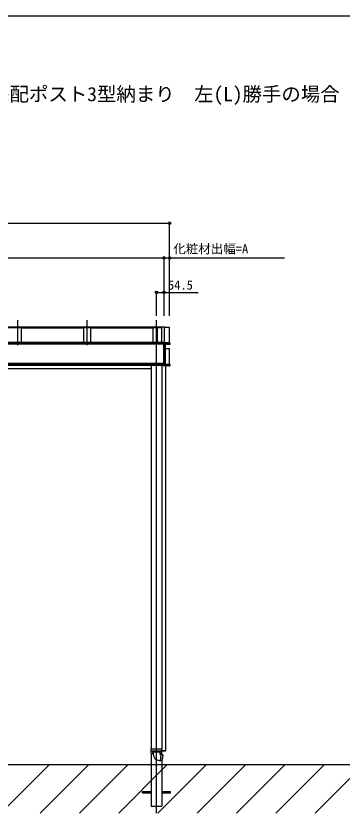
# Model space of a CAD drawing. Units: millimetres, scale not verified. Extents: x -6125 to 6125, y -9097 to 9042.
# Drawn here: x -1631 to 719, y 3003 to 8753 of the extents above; entities that cross this region are included whole.
import ezdxf
from ezdxf.enums import TextEntityAlignment as Align

# ---------------------------------------------------------------- set-up
doc = ezdxf.new("R2010")
doc.units = ezdxf.units.MM
doc.header["$LTSCALE"] = 50
for name, color, linetype in [('0-2_USER1', 3, 'Continuous'), ('0-3_YKK_12', 2, 'Continuous'), ('0-5_YKK_A1', 4, 'Continuous'), ('0-6_YKK_D', 6, 'Continuous'), ('0-7_YKK_ZWAK', 7, 'Continuous')]:
    doc.layers.add(name, color=color, linetype=linetype)
doc.styles.add('ＭＳ ゴシック', font='')
doc.styles.get('ＭＳ ゴシック').set_extended_font_data('MS Gothic')

msp = doc.modelspace()

# ---------------------------------------------------------------- linework, layer by layer
at = {"layer": '0-3_YKK_12'}
for p, q in [((-1618.11, 6377.78), (-1618.11, 6557.91)), ((-1118.11, 6377.78), (-1118.11, 6557.91)), ((-618.11, 3003.31), (-618.11, 6557.91))]:
    msp.add_line(p, q, dxfattribs=at)
at = {"layer": '0-5_YKK_A1'}
for p, q in [((-578.61, 6507.93), (-4657.61, 6507.93)), ((-578.61, 6505.54), (-4657.61, 6505.54)), ((-578.61, 6504.05), (-4657.61, 6504.05)), ((-1593.12, 6504.05), (-1593.12, 6396.14)), ((-1143.12, 6499.61), (-1593.12, 6499.61)), ((-1143.12, 6504.05), (-1143.12, 6396.14)), ((-1093.12, 6504.05), (-1093.12, 6396.14)), ((-643.11, 6499.61), (-1093.12, 6499.61)), ((-643.11, 6396.14), (-643.11, 6504.05)), ((-611.31, 6396.14), (-611.31, 6504.05)), ((-561.11, 6398.58), (-561.11, 6509.45)), ((-561.11, 6507.91), (-523.61, 6507.91)), ((-523.61, 6395.22), (-523.61, 6507.91)), ((-531.53, 6391.69), (-4704.68, 6391.71)), ((-531.53, 6384.8), (-4704.68, 6384.8)), ((-577.26, 6396.14), (-4658.96, 6396.14)), ((-588.6, 6399.09), (-581.11, 6399.09)), ((-588.6, 6399.09), (-588.6, 6399.04)), ((-587.75, 6396.69), (-587.75, 6396.14)), ((-568.1, 6395.66), (-587.75, 6396.69)), ((-580.11, 6399.41), (-581.11, 6399.41)), ((-581.11, 6399.09), (-581.11, 6399.41)), ((-580.11, 6399.41), (-558.69, 6398.48)), ((-568.1, 6395.66), (-568.1, 6394.22)), ((-531.83, 6392.33), (-568.1, 6394.22)), ((-567.1, 6398.1), (-567.1, 6396.31)), ((-558.61, 6398.1), (-567.1, 6398.1)), ((-567.1, 6396.31), (-558.61, 6396.46)), ((-529.6, 6394.35), (-567.1, 6396.31)), ((-564.53, 6243.42), (-564.53, 6383.75)), ((-562.6, 6384.18), (-562.6, 6242.78)), ((-529.6, 6382.46), (-562.6, 6384.18)), ((-558.69, 6398.48), (-558.61, 6398.1)), ((-558.61, 6398.1), (-558.61, 6396.46)), ((-558.61, 6396.83), (-550.13, 6396.61)), ((-558.61, 6396.46), (-550.13, 6396.61)), ((-554.63, 6383.77), (-554.63, 6242.92)), ((-554.11, 6243.52), (-554.11, 6383.74)), ((-550.13, 6396.61), (-521.11, 6395.09)), ((-543.11, 6384.8), (-531.83, 6384.21)), ((-531.8, 6384.21), (-531.83, 6384.21)), ((-531.53, 6384.5), (-531.53, 6392.01)), ((-521.63, 6394.49), (-529.6, 6394.35)), ((-529.6, 6394.35), (-529.6, 6382.46)), ((-521.63, 6382.32), (-529.6, 6382.46)), ((-521.11, 6395.09), (-521.63, 6394.49)), ((-554.11, 6354.95), (-523.61, 6354.95)), ((-523.61, 6241.93), (-523.61, 6354.95)), ((-585.39, 6281.9), (-585.39, 6281.84)), ((-531.53, 6238.9), (-4704.68, 6238.9)), ((-531.53, 6232.01), (-4704.68, 6232.01)), ((-564.53, 6245.72), (-4671.68, 6245.72)), ((-655.61, 6232.01), (-655.61, 3466.81)), ((-580.61, 6232.01), (-580.61, 3466.81)), ((-568.1, 6243.31), (-564.54, 6243.34)), ((-568.1, 6243.31), (-564.54, 6243.34)), ((-568.1, 6243.31), (-568.1, 6243.28)), ((-531.83, 6239.53), (-568.1, 6241.43)), ((-564.8, 6243.13), (-564.83, 6243.13)), ((-554.63, 6242.92), (-562.6, 6242.78)), ((-562.6, 6242.78), (-529.6, 6241.06)), ((-554.63, 6242.92), (-554.11, 6243.52)), ((-554.11, 6243.52), (-521.11, 6241.8)), ((-553.61, 6230.13), (-553.61, 3453.31)), ((-541.94, 6232.01), (-531.83, 6231.48)), ((-531.8, 6231.48), (-531.83, 6231.48)), ((-531.53, 6231.77), (-531.53, 6239.22)), ((-521.63, 6241.2), (-529.6, 6241.06)), ((-529.6, 6241.06), (-529.6, 6228.87)), ((-529.6, 6228.87), (-521.63, 6228.87)), ((-521.63, 6241.2), (-521.11, 6241.8)), ((-655.61, 6208.31), (-2580.61, 6208.31)), ((-655.61, 6018.31), (-655.61, 5878.31)), ((-656.11, 3451.81), (-656.11, 3466.31)), ((-656.11, 3451.81), (-580.11, 3451.81)), ((-656.11, 3434.31), (-656.11, 3451.81)), ((-655.61, 3466.81), (-580.61, 3466.81)), ((-639.11, 3451.81), (-639.11, 3448.33)), ((-597.11, 3451.81), (-597.11, 3448.33)), ((-580.11, 3451.81), (-580.11, 3466.31)), ((-580.11, 3453.31), (-554.11, 3453.31)), ((-580.11, 3434.31), (-580.11, 3451.81)), ((-554.2, 3450.81), (-580.11, 3450.81)), ((-554.11, 3453.31), (-553.11, 3453.31)), ((-553.11, 3453.31), (-553.2, 3451.75)), ((-655.61, 3433.81), (-655.61, 3353.31)), ((-655.61, 3433.81), (-641.11, 3433.81)), ((-644.37, 3442.89), (-645.16, 3442.89)), ((-641.85, 3443.73), (-641.06, 3443.73)), ((-595.11, 3448.33), (-641.11, 3448.33)), ((-641.11, 3448.33), (-641.11, 3444)), ((-641.11, 3442.66), (-641.11, 3428.33)), ((-595.2, 3443.83), (-641.01, 3443.83)), ((-595.2, 3442.83), (-641.01, 3442.83)), ((-594.37, 3442.89), (-595.16, 3442.89)), ((-595.11, 3448.33), (-595.11, 3444)), ((-595.11, 3442.66), (-595.11, 3428.33)), ((-595.11, 3433.81), (-580.61, 3433.81)), ((-595.11, 3428.33), (-585.15, 3427.46)), ((-591.85, 3443.73), (-591.06, 3443.73)), ((-585.41, 3424.47), (-574.46, 3423.41)), ((-580.61, 3433.81), (-580.61, 3427.06)), ((-580.61, 3433.81), (-580.61, 3427.06)), ((-580.61, 3433.81), (-580.61, 3424)), ((-580.61, 3433.81), (-580.61, 3424)), ((-574.46, 3423.41), (-577.93, 3383.76)), ((-574.46, 3423.41), (-570.53, 3422.46)), ((-573.89, 3384.01), (-570.53, 3422.46)), ((-5655.61, 3353.31), (4211.89, 3353.31)), ((-1388.82, 3353.31), (-1738.9, 3003.24)), ((-1105.98, 3353.31), (-1456.05, 3003.24)), ((-823.14, 3353.31), (-1173.2, 3003.24)), ((-540.3, 3353.31), (-890.36, 3003.25)), ((-655.61, 3353.31), (-655.61, 3053.31)), ((-655.61, 3353.31), (-580.61, 3353.31)), ((-257.45, 3353.31), (-607.51, 3003.25)), ((-599.12, 3382.5), (-589.16, 3381.63)), ((-588.89, 3384.62), (-577.93, 3383.76)), ((-580.61, 3383.97), (-580.61, 3353.31)), ((-580.61, 3353.31), (-580.61, 3053.31)), ((-577.93, 3383.76), (-573.89, 3384.01)), ((25.39, 3353.31), (-324.67, 3003.25)), ((308.23, 3353.31), (-41.82, 3003.26)), ((591.07, 3353.31), (241.03, 3003.26)), ((873.92, 3353.31), (523.87, 3003.26)), ((-718.11, 3148.81), (-718.11, 3157.81)), ((-718.11, 3157.81), (-655.61, 3157.81)), ((-718.11, 3148.81), (-655.61, 3148.81)), ((-580.61, 3157.81), (-518.11, 3157.81)), ((-580.61, 3148.81), (-518.11, 3148.81)), ((-518.11, 3148.81), (-518.11, 3157.81)), ((-655.61, 3053.31), (-580.61, 3053.31))]:
    msp.add_line(p, q, dxfattribs=at)
for points in [[(-578.61, 6399.35), (-578.61, 6509.45), (-561.11, 6509.45)], [(-567.1, 6398.1), (-588.6, 6399.04), (-588.6, 6396.14)], [(-568.1, 6384.8), (-568.1, 6384.27), (-564.83, 6384.07)], [(-521.63, 6394.49), (-521.63, 6382.32), (-521.11, 6382.6), (-521.11, 6395.09)], [(-578.6, 6232.01), (-578.6, 6231.43), (-529.6, 6228.87)], [(-564.83, 6243.13), (-568.1, 6243.28), (-568.1, 6241.43)], [(-521.63, 6241.2), (-521.63, 6228.87), (-521.11, 6229.31), (-521.11, 6241.8)], [(-645.16, 3442.89), (-645.16, 3443.73), (-644.37, 3443.73)], [(-643.53, 3444.57), (-643.53, 3445.36), (-642.69, 3445.36), (-642.69, 3444.57)], [(-642.69, 3442.05), (-642.69, 3441.26), (-643.53, 3441.26), (-643.53, 3442.05)], [(-641.06, 3443.73), (-641.06, 3442.89), (-641.85, 3442.89)], [(-595.16, 3442.89), (-595.16, 3443.73), (-594.37, 3443.73)], [(-593.53, 3444.57), (-593.53, 3445.36), (-592.69, 3445.36), (-592.69, 3444.57)], [(-592.69, 3442.05), (-592.69, 3441.26), (-593.53, 3441.26), (-593.53, 3442.05)], [(-591.06, 3443.73), (-591.06, 3442.89), (-591.85, 3442.89)], [(-589.16, 3381.63), (-587.15, 3404.54), (-585.15, 3427.46)]]:
    msp.add_lwpolyline(points, dxfattribs=at)
msp.add_circle((-644.88, 3441.54), 0.3, dxfattribs=at)
for centre, radius, start, end in [((-655.61, 3466.31), 0.5, 90, 180), ((-580.61, 3466.31), 0.5, 0, 90), ((-554.2, 3451.81), 1, 270, 356.5), ((-655.61, 3434.31), 0.5, 180, 270), ((-643.11, 3443.31), 3.5, 55.1501, 304.8499), ((-644.37, 3444.57), 0.84, 270, 0), ((-644.37, 3442.05), 0.84, 0, 90), ((-641.85, 3444.57), 0.84, 180, 270), ((-641.85, 3442.05), 0.84, 90, 180), ((-640.91, 3444), 0.2, 180, 253.39845), ((-640.91, 3442.66), 0.2, 106.60155, 180), ((-595.11, 3428.33), 46, 180, 265), ((-641.11, 3443.33), 0.5, 286.60155, 73.39845), ((-595.11, 3443.33), 0.5, 106.60155, 253.39845), ((-595.31, 3444), 0.2, 286.60155, 0), ((-595.31, 3442.66), 0.2, 0, 73.39845), ((-593.11, 3443.31), 3.5, 235.1501, 124.8499), ((-594.37, 3444.57), 0.84, 270, 0), ((-594.37, 3442.05), 0.84, 0, 90), ((-591.85, 3444.57), 0.84, 180, 270), ((-591.85, 3442.05), 0.84, 90, 180), ((-580.61, 3434.31), 0.5, 270, 0)]:
    msp.add_arc(centre, radius, start, end, dxfattribs=at)
for centre, major_axis, ratio, start_param, end_param in [((-564.83, 6383.77), (-0.201, 0.233), 0.940653, 3.9717448, 5.542465), ((-531.83, 6392.03), (-0.201, 0.233), 0.940582, 3.9716578, 5.5511043), ((-531.83, 6384.51), (-0.195, 0.235), 0.956886, 2.4200884, 3.9995349), ((-564.83, 6243.43), (-0.195, 0.235), 0.956815, 2.4286465, 3.9993667), ((-531.83, 6239.24), (-0.201, 0.233), 0.940582, 3.9716578, 5.5511043), ((-531.83, 6231.78), (-0.198, 0.234), 0.948716, 2.4125128, 3.9833091)]:
    msp.add_ellipse(centre, major_axis=major_axis, ratio=ratio, start_param=start_param, end_param=end_param, dxfattribs=at)
at = {"layer": '0-6_YKK_D'}
for p, q in [((-4712.61, 7257.91), (-523.61, 7257.91)), ((-523.61, 6588.93), (-523.61, 7258.91)), ((-4672.61, 7007.91), (-563.61, 7007.91)), ((-563.61, 6588.93), (-563.61, 7008.91)), ((-563.61, 6588.93), (-563.61, 7008.91)), ((-523.61, 6588.93), (-523.61, 7008.91)), ((-618.11, 6588.93), (-618.11, 6758.91)), ((-563.61, 6588.93), (-563.61, 6758.91))]:
    msp.add_line(p, q, dxfattribs=at)
for points in [[(-563.61, 7007.91), (-523.61, 7007.91), (305.11, 7007.91)], [(-618.11, 6757.91), (-563.61, 6757.91), (-318.35, 6757.91)]]:
    msp.add_lwpolyline(points, dxfattribs=at)
for centre in [(-523.61, 7257.91), (-563.61, 7007.91), (-563.61, 7007.91), (-523.61, 7007.91), (-618.11, 6757.91), (-563.61, 6757.91)]:
    msp.add_circle(centre, 8.5, dxfattribs=at)
at = {"layer": '0-7_YKK_ZWAK'}
msp.add_line((-6125, 8752.6), (6125, 8752.6), dxfattribs=at)

# ---------------------------------------------------------------- texts
at = {"layer": '0-2_USER1', "style": 'ＭＳ ゴシック'}
msp.add_text('■ルシアス ルーフ(側面スクリーン付き) 柱2本\u3000ルシアス\u3000宅配ポスト3型納まり\u3000左(L)勝手の場合', height=102.6, dxfattribs=at).set_placement((-5664.43, 8106.75), align=Align.BOTTOM_LEFT)
at = {"layer": '0-6_YKK_D', "style": 'ＭＳ ゴシック'}
for s, p in [('化粧材出幅=A', (-496.99, 7020.47)), ('54.5', (-535.46, 6758.71))]:
    msp.add_text(s, height=65.98, dxfattribs=at).set_placement(p, align=Align.BOTTOM_LEFT)

doc.saveas('drawing.dxf')
